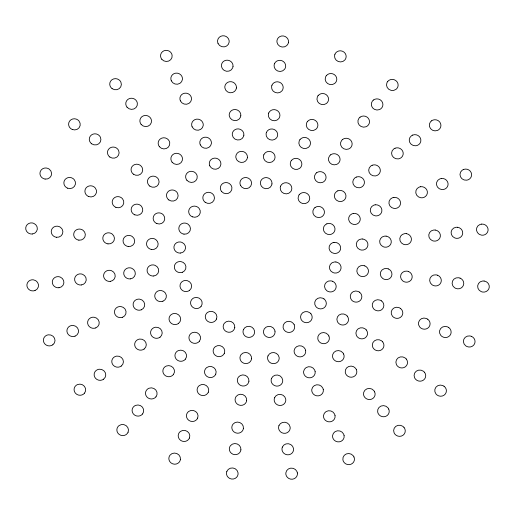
<?xml version="1.0" encoding="UTF-8"?>
<svg xmlns="http://www.w3.org/2000/svg" width="515" height="515" viewBox="0 0 515 515"><rect width="100%" height="100%" fill="white"/><g stroke="black" fill="none" stroke-linecap="round" stroke-linejoin="round"><path stroke-width="0.77" d="M233.018 66.499L232.651 67.903A5.839 5.562 14 0 1 221.476 66.467L221.444 65.012A5.839 5.562 14 0 1 227.875 60.223A5.839 5.562 14 0 1 233.018 66.499M236.411 87.981L236.044 89.385A5.839 5.562 14 0 1 224.868 87.949L224.836 86.494A5.839 5.562 14 0 1 231.267 81.705A5.839 5.562 14 0 1 236.411 87.981M240.801 115.83L240.441 117.233A5.839 5.562 14 0 1 229.265 115.798L229.233 114.343A5.839 5.562 14 0 1 235.664 109.553A5.839 5.562 14 0 1 240.801 115.83M243.859 135.188L243.498 136.597A5.839 5.562 14 0 1 232.323 135.155L232.291 133.7A5.839 5.562 14 0 1 238.722 128.917A5.839 5.562 14 0 1 243.859 135.188M247.406 157.654L247.039 159.058A5.839 5.562 14 0 1 235.864 157.622L235.838 156.161A5.839 5.562 14 0 1 242.269 151.378A5.839 5.562 14 0 1 247.406 157.654M274.45 63.744L274.089 65.154A5.839 5.562 14 0 0 284.557 69.306L285.291 68.044A5.839 5.562 14 0 0 281.995 60.744A5.839 5.562 14 0 0 274.45 63.744M271.946 85.207L271.579 86.617A5.839 5.562 14 0 0 282.053 90.769L282.786 89.507A5.839 5.562 14 0 0 279.491 82.207A5.839 5.562 14 0 0 271.946 85.207M268.695 113.043L268.334 114.446A5.839 5.562 14 0 0 278.802 118.598L279.536 117.336A5.839 5.562 14 0 0 276.24 110.043A5.839 5.562 14 0 0 268.695 113.043M180.437 459.367L180.076 460.777A5.839 5.562 14 0 1 172.531 463.777A5.839 5.562 14 0 1 169.235 456.477L169.969 455.215A5.839 5.562 14 0 1 180.437 459.367M288.509 42.243L288.143 43.646A5.839 5.562 14 0 1 276.967 42.211L276.935 40.756A5.839 5.562 14 0 1 283.366 35.966A5.839 5.562 14 0 1 288.509 42.243M266.435 132.387L266.075 133.791A5.839 5.562 14 0 0 276.542 137.943L277.276 136.687A5.839 5.562 14 0 0 273.98 129.387A5.839 5.562 14 0 0 266.435 132.387M263.815 154.828L263.455 156.238A5.839 5.562 14 0 0 273.922 160.39L274.656 159.129A5.839 5.562 14 0 0 271.36 151.835A5.839 5.562 14 0 0 263.815 154.828M234.776 327.456L234.409 328.86A5.839 5.562 14 0 1 226.87 331.86A5.839 5.562 14 0 1 223.568 324.559L224.302 323.304A5.839 5.562 14 0 1 234.776 327.456M271.965 183.913L271.598 185.316A5.839 5.562 14 0 1 260.423 183.881L260.397 182.426A5.839 5.562 14 0 1 266.828 177.636A5.839 5.562 14 0 1 271.965 183.913M243.402 329.684L243.035 331.087A5.839 5.562 14 0 0 248.172 337.364A5.839 5.562 14 0 0 254.603 332.574L254.577 331.119A5.839 5.562 14 0 0 243.402 329.684M280.591 186.14L280.224 187.544A5.839 5.562 14 0 0 290.698 191.696L291.432 190.441A5.839 5.562 14 0 0 288.13 183.14A5.839 5.562 14 0 0 280.591 186.14M251.545 358.762L251.185 360.172A5.839 5.562 14 0 1 243.64 363.165A5.839 5.562 14 0 1 240.344 355.871L241.078 354.61A5.839 5.562 14 0 1 251.545 358.762M248.925 381.209L248.565 382.613A5.839 5.562 14 0 1 241.02 385.613A5.839 5.562 14 0 1 237.724 378.313L238.458 377.057A5.839 5.562 14 0 1 248.925 381.209M226.857 471.354L226.491 472.757A5.839 5.562 14 0 0 231.634 479.034A5.839 5.562 14 0 0 238.065 474.244L238.033 472.789A5.839 5.562 14 0 0 226.857 471.354M334.924 54.223L334.563 55.633A5.839 5.562 14 0 0 345.031 59.785L345.765 58.523A5.839 5.562 14 0 0 342.469 51.223A5.839 5.562 14 0 0 334.924 54.223M246.666 400.554L246.305 401.958A5.839 5.562 14 0 1 238.76 404.957A5.839 5.562 14 0 1 235.464 397.664L236.198 396.402A5.839 5.562 14 0 1 246.666 400.554M243.421 428.383L243.054 429.793A5.839 5.562 14 0 1 235.51 432.793A5.839 5.562 14 0 1 232.214 425.493L232.947 424.231A5.839 5.562 14 0 1 243.421 428.383M240.911 449.846L240.55 451.256A5.839 5.562 14 0 1 233.005 454.256A5.839 5.562 14 0 1 229.709 446.956L230.443 445.694A5.839 5.562 14 0 1 240.911 449.846M267.961 355.942L267.594 357.346A5.839 5.562 14 0 0 272.731 363.622A5.839 5.562 14 0 0 279.162 358.839L279.136 357.378A5.839 5.562 14 0 0 267.961 355.942M271.502 378.403L271.141 379.812A5.839 5.562 14 0 0 276.278 386.083A5.839 5.562 14 0 0 282.709 381.3L282.677 379.845A5.839 5.562 14 0 0 271.502 378.403M274.559 397.767L274.199 399.17A5.839 5.562 14 0 0 279.336 405.447A5.839 5.562 14 0 0 285.767 400.657L285.735 399.202A5.839 5.562 14 0 0 274.559 397.767M278.956 425.615L278.589 427.019A5.839 5.562 14 0 0 283.733 433.295A5.839 5.562 14 0 0 290.164 428.506L290.132 427.051A5.839 5.562 14 0 0 278.956 425.615M282.349 447.097L281.982 448.501A5.839 5.562 14 0 0 287.125 454.777A5.839 5.562 14 0 0 293.556 449.988L293.524 448.533A5.839 5.562 14 0 0 282.349 447.097M326.304 75.686L325.57 76.941A5.839 5.562 14 0 0 334.621 83.527L335.677 82.503A5.839 5.562 14 0 0 334.441 74.675A5.839 5.562 14 0 0 326.304 75.686M318.07 95.668L317.337 96.929A5.839 5.562 14 0 0 326.388 103.515L327.443 102.485A5.839 5.562 14 0 0 326.207 94.663A5.839 5.562 14 0 0 318.07 95.668M307.397 121.585L306.663 122.84A5.839 5.562 14 0 0 315.714 129.426L316.77 128.402A5.839 5.562 14 0 0 315.534 120.574A5.839 5.562 14 0 0 307.397 121.585M128.093 432.188L127.366 433.45A5.839 5.562 14 0 1 119.222 434.46A5.839 5.562 14 0 1 117.987 426.632L119.042 425.602A5.839 5.562 14 0 1 128.093 432.188M299.975 139.597L299.241 140.853A5.839 5.562 14 0 0 308.298 147.438L309.348 146.415A5.839 5.562 14 0 0 308.112 138.587A5.839 5.562 14 0 0 299.975 139.597M291.368 160.493L290.634 161.755A5.839 5.562 14 0 0 299.685 168.341L300.741 167.311A5.839 5.562 14 0 0 299.505 159.489A5.839 5.562 14 0 0 291.368 160.493M216.525 319.023L215.791 320.285A5.839 5.562 14 0 1 207.654 321.296A5.839 5.562 14 0 1 206.418 313.468L207.468 312.438A5.839 5.562 14 0 1 216.525 319.023M299.209 194.715L298.475 195.977A5.839 5.562 14 0 0 307.532 202.562L308.582 201.532A5.839 5.562 14 0 0 307.346 193.704A5.839 5.562 14 0 0 299.209 194.715M224.366 353.245L223.632 354.507A5.839 5.562 14 0 1 215.495 355.511A5.839 5.562 14 0 1 214.259 347.689L215.315 346.659A5.839 5.562 14 0 1 224.366 353.245M215.759 374.148L215.025 375.403A5.839 5.562 14 0 1 206.888 376.414A5.839 5.562 14 0 1 205.652 368.585L206.702 367.562A5.839 5.562 14 0 1 215.759 374.148M387.634 81.55L386.907 82.812A5.839 5.562 14 0 0 395.958 89.398L397.014 88.368A5.839 5.562 14 0 0 395.777 80.54A5.839 5.562 14 0 0 387.634 81.55M208.337 392.16L207.603 393.415A5.839 5.562 14 0 1 199.466 394.426A5.839 5.562 14 0 1 198.23 386.598L199.286 385.574A5.839 5.562 14 0 1 208.337 392.16M197.663 418.071L196.93 419.332A5.839 5.562 14 0 1 188.793 420.337A5.839 5.562 14 0 1 187.557 412.515L188.612 411.485A5.839 5.562 14 0 1 197.663 418.071M189.43 438.059L188.696 439.314A5.839 5.562 14 0 1 180.559 440.325A5.839 5.562 14 0 1 179.323 432.497L180.379 431.473A5.839 5.562 14 0 1 189.43 438.059M373.459 100.013L372.409 101.037A5.839 5.562 14 0 0 379.426 109.611L380.733 108.884A5.839 5.562 14 0 0 381.641 101.062A5.839 5.562 14 0 0 373.459 100.013M360.062 117.156L359.013 118.186A5.839 5.562 14 0 0 366.03 126.754L367.33 126.027A5.839 5.562 14 0 0 368.244 118.205A5.839 5.562 14 0 0 360.062 117.156M342.694 139.385L341.638 140.415A5.839 5.562 14 0 0 348.661 148.983L349.962 148.262A5.839 5.562 14 0 0 350.876 140.441A5.839 5.562 14 0 0 342.694 139.385M84.569 393.106L83.52 394.136A5.839 5.562 14 0 1 75.338 393.08A5.839 5.562 14 0 1 76.252 385.265L77.553 384.538A5.839 5.562 14 0 1 84.569 393.106M330.617 154.841L329.568 155.865A5.839 5.562 14 0 0 336.585 164.44L337.885 163.712A5.839 5.562 14 0 0 338.799 155.891A5.839 5.562 14 0 0 330.617 154.841M316.609 172.77L315.553 173.8A5.839 5.562 14 0 0 322.577 182.368L323.877 181.641A5.839 5.562 14 0 0 324.791 173.819A5.839 5.562 14 0 0 316.609 172.77M201.062 306.399L200.013 307.429A5.839 5.562 14 0 1 191.831 306.38A5.839 5.562 14 0 1 192.745 298.558L194.046 297.831A5.839 5.562 14 0 1 201.062 306.399M314.987 207.571L313.938 208.601A5.839 5.562 14 0 0 320.954 217.169L322.255 216.442A5.839 5.562 14 0 0 323.169 208.62A5.839 5.562 14 0 0 314.987 207.571M199.447 341.2L198.391 342.23A5.839 5.562 14 0 1 190.209 341.181A5.839 5.562 14 0 1 191.123 333.36L192.423 332.632A5.839 5.562 14 0 1 199.447 341.2M185.432 359.135L184.383 360.159A5.839 5.562 14 0 1 176.201 359.11A5.839 5.562 14 0 1 177.115 351.288L178.415 350.56A5.839 5.562 14 0 1 185.432 359.135M431.48 120.864L430.431 121.894A5.839 5.562 14 0 0 437.447 130.462L438.748 129.735A5.839 5.562 14 0 0 439.662 121.92A5.839 5.562 14 0 0 431.48 120.864M173.362 374.585L172.306 375.615A5.839 5.562 14 0 1 164.124 374.56A5.839 5.562 14 0 1 165.038 366.738L166.339 366.017A5.839 5.562 14 0 1 173.362 374.585M155.987 396.814L154.938 397.844A5.839 5.562 14 0 1 146.756 396.795A5.839 5.562 14 0 1 147.67 388.973L148.97 388.246A5.839 5.562 14 0 1 155.987 396.814M142.591 413.963L141.541 414.987A5.839 5.562 14 0 1 133.359 413.938A5.839 5.562 14 0 1 134.267 406.116L135.574 405.389A5.839 5.562 14 0 1 142.591 413.963M412.721 135.072L411.421 135.799A5.839 5.562 14 0 0 415.927 145.771L417.388 145.397A5.839 5.562 14 0 0 420.388 138.11A5.839 5.562 14 0 0 412.721 135.072M395.069 148.211L393.769 148.932A5.839 5.562 14 0 0 398.275 158.903L399.737 158.53A5.839 5.562 14 0 0 402.736 151.249A5.839 5.562 14 0 0 395.069 148.211M372.184 165.244L370.884 165.965A5.839 5.562 14 0 0 375.396 175.937L376.851 175.564A5.839 5.562 14 0 0 379.851 168.283A5.839 5.562 14 0 0 372.184 165.244M52.833 344.786L51.532 345.507A5.839 5.562 14 0 1 43.865 342.469A5.839 5.562 14 0 1 46.865 335.188L48.326 334.814A5.839 5.562 14 0 1 52.833 344.786M356.277 177.083L354.977 177.804A5.839 5.562 14 0 0 359.483 187.775L360.944 187.402A5.839 5.562 14 0 0 363.944 180.121A5.839 5.562 14 0 0 356.277 177.083M337.821 190.82L336.52 191.541A5.839 5.562 14 0 0 341.027 201.513L342.488 201.14A5.839 5.562 14 0 0 345.488 193.859A5.839 5.562 14 0 0 337.821 190.82M189.449 290.447L188.149 291.168A5.839 5.562 14 0 1 180.482 288.13A5.839 5.562 14 0 1 183.482 280.849L184.943 280.475A5.839 5.562 14 0 1 189.449 290.447M326.851 223.832L325.551 224.553A5.839 5.562 14 0 0 330.057 234.525L331.518 234.151A5.839 5.562 14 0 0 334.518 226.87A5.839 5.562 14 0 0 326.851 223.832M178.48 323.459L177.179 324.18A5.839 5.562 14 0 1 169.512 321.141A5.839 5.562 14 0 1 172.512 313.86L173.973 313.487A5.839 5.562 14 0 1 178.48 323.459M160.023 337.196L158.723 337.917A5.839 5.562 14 0 1 151.056 334.879A5.839 5.562 14 0 1 154.056 327.598L155.517 327.225A5.839 5.562 14 0 1 160.023 337.196M463.468 169.493L462.167 170.214A5.839 5.562 14 0 0 466.674 180.186L468.135 179.812A5.839 5.562 14 0 0 471.135 172.531A5.839 5.562 14 0 0 463.468 169.493M144.116 349.035L142.816 349.756A5.839 5.562 14 0 1 135.149 346.717A5.839 5.562 14 0 1 138.149 339.437L139.604 339.063A5.839 5.562 14 0 1 144.116 349.035M121.231 366.068L119.931 366.789A5.839 5.562 14 0 1 112.264 363.751A5.839 5.562 14 0 1 115.263 356.47L116.725 356.097A5.839 5.562 14 0 1 121.231 366.068M103.579 379.201L102.279 379.928A5.839 5.562 14 0 1 94.612 376.89A5.839 5.562 14 0 1 97.612 369.603L99.073 369.229A5.839 5.562 14 0 1 103.579 379.201M441.4 178.48L439.939 178.847A5.839 5.562 14 0 0 441.625 189.539L443.145 189.546A5.839 5.562 14 0 0 448.031 183.295A5.839 5.562 14 0 0 441.4 178.48M420.704 186.707L419.242 187.08A5.839 5.562 14 0 0 420.929 197.773L422.448 197.779A5.839 5.562 14 0 0 427.334 191.529A5.839 5.562 14 0 0 420.704 186.707M393.866 197.38L392.404 197.754A5.839 5.562 14 0 0 394.091 208.446L395.61 208.453A5.839 5.562 14 0 0 400.49 202.202A5.839 5.562 14 0 0 393.866 197.38M35.039 290.512L33.578 290.885A5.839 5.562 14 0 1 26.954 286.063A5.839 5.562 14 0 1 31.833 279.812L33.353 279.819A5.839 5.562 14 0 1 35.039 290.512M375.21 204.803L373.748 205.176A5.839 5.562 14 0 0 375.435 215.869L376.954 215.869A5.839 5.562 14 0 0 381.834 209.624A5.839 5.562 14 0 0 375.21 204.803M353.56 213.41L352.099 213.783A5.839 5.562 14 0 0 353.792 224.476L355.311 224.482A5.839 5.562 14 0 0 360.191 218.231A5.839 5.562 14 0 0 353.56 213.41M182.477 272.242L181.016 272.615A5.839 5.562 14 0 1 174.385 267.8A5.839 5.562 14 0 1 179.272 261.549L180.791 261.556A5.839 5.562 14 0 1 182.477 272.242M333.984 242.385L332.523 242.758A5.839 5.562 14 0 0 334.209 253.444L335.728 253.451A5.839 5.562 14 0 0 340.615 247.2A5.839 5.562 14 0 0 333.984 242.385M162.901 301.217L161.44 301.59A5.839 5.562 14 0 1 154.809 296.769A5.839 5.562 14 0 1 159.689 290.518L161.208 290.524A5.839 5.562 14 0 1 162.901 301.217M141.252 309.824L139.79 310.197A5.839 5.562 14 0 1 133.166 305.376A5.839 5.562 14 0 1 138.046 299.131L139.565 299.131A5.839 5.562 14 0 1 141.252 309.824M481.422 224.115L479.961 224.489A5.839 5.562 14 0 0 481.647 235.181L483.167 235.188A5.839 5.562 14 0 0 488.046 228.937A5.839 5.562 14 0 0 481.422 224.115M122.596 317.246L121.134 317.62A5.839 5.562 14 0 1 114.51 312.798A5.839 5.562 14 0 1 119.39 306.547L120.909 306.554A5.839 5.562 14 0 1 122.596 317.246M95.758 327.92L94.296 328.293A5.839 5.562 14 0 1 87.666 323.472A5.839 5.562 14 0 1 92.552 317.221L94.071 317.227A5.839 5.562 14 0 1 95.758 327.92M75.061 336.153L73.6 336.52A5.839 5.562 14 0 1 66.969 331.705A5.839 5.562 14 0 1 71.855 325.454L73.375 325.461A5.839 5.562 14 0 1 75.061 336.153M457.545 227.263L456.026 227.263A5.839 5.562 14 0 0 454.784 237.943L456.258 238.329A5.839 5.562 14 0 0 462.689 233.54A5.839 5.562 14 0 0 457.545 227.263M435.214 230.031L433.694 230.031A5.839 5.562 14 0 0 432.446 240.711L433.92 241.091A5.839 5.562 14 0 0 440.351 236.308A5.839 5.562 14 0 0 435.214 230.031M406.245 233.623L404.726 233.617A5.839 5.562 14 0 0 403.483 244.303L404.957 244.683A5.839 5.562 14 0 0 411.388 239.893A5.839 5.562 14 0 0 406.245 233.623M32.406 233.99L30.887 233.984A5.839 5.562 14 0 1 25.75 227.714A5.839 5.562 14 0 1 32.181 222.924L33.655 223.304A5.839 5.562 14 0 1 32.406 233.99M386.115 236.115L384.596 236.115A5.839 5.562 14 0 0 383.347 246.794L384.821 247.174A5.839 5.562 14 0 0 391.252 242.391A5.839 5.562 14 0 0 386.115 236.115M362.753 239.012L361.234 239.005A5.839 5.562 14 0 0 359.991 249.691L361.466 250.071A5.839 5.562 14 0 0 367.897 245.282A5.839 5.562 14 0 0 362.753 239.012M180.611 253.039L179.091 253.032A5.839 5.562 14 0 1 173.954 246.762A5.839 5.562 14 0 1 180.385 241.973L181.859 242.353A5.839 5.562 14 0 1 180.611 253.039M335.909 261.968L334.39 261.961A5.839 5.562 14 0 0 333.141 272.647L334.615 273.027A5.839 5.562 14 0 0 341.046 268.238A5.839 5.562 14 0 0 335.909 261.968M153.766 275.995L152.247 275.989A5.839 5.562 14 0 1 147.103 269.718A5.839 5.562 14 0 1 153.534 264.929L155.009 265.309A5.839 5.562 14 0 1 153.766 275.995M130.404 278.885L128.885 278.885A5.839 5.562 14 0 1 123.748 272.609A5.839 5.562 14 0 1 130.179 267.826L131.653 268.206A5.839 5.562 14 0 1 130.404 278.885M484.113 281.016L482.594 281.01A5.839 5.562 14 0 0 481.345 291.696L482.819 292.076A5.839 5.562 14 0 0 489.25 287.286A5.839 5.562 14 0 0 484.113 281.016M110.274 281.383L108.755 281.377A5.839 5.562 14 0 1 103.612 275.107A5.839 5.562 14 0 1 110.043 270.317L111.517 270.697A5.839 5.562 14 0 1 110.274 281.383M81.306 284.969L79.786 284.969A5.839 5.562 14 0 1 74.649 278.692A5.839 5.562 14 0 1 81.08 273.909L82.555 274.289A5.839 5.562 14 0 1 81.306 284.969M58.974 287.737L57.455 287.737A5.839 5.562 14 0 1 52.311 281.46A5.839 5.562 14 0 1 58.742 276.671L60.216 277.057A5.839 5.562 14 0 1 58.974 287.737M460.062 278.113L458.588 277.733A5.839 5.562 14 0 0 454.488 287.685L455.82 288.413A5.839 5.562 14 0 0 463.365 285.413A5.839 5.562 14 0 0 460.062 278.113M437.608 275.229L436.134 274.849A5.839 5.562 14 0 0 432.034 284.795L433.366 285.529A5.839 5.562 14 0 0 440.911 282.529A5.839 5.562 14 0 0 437.608 275.229M408.498 271.489L407.017 271.109A5.839 5.562 14 0 0 402.923 281.055L404.256 281.789A5.839 5.562 14 0 0 411.794 278.789A5.839 5.562 14 0 0 408.498 271.489M45.114 179.072L43.64 178.686A5.839 5.562 14 0 1 40.344 171.392A5.839 5.562 14 0 1 47.882 168.392L49.215 169.12A5.839 5.562 14 0 1 45.114 179.072M388.259 268.888L386.784 268.502A5.839 5.562 14 0 0 382.684 278.454L384.016 279.182A5.839 5.562 14 0 0 391.555 276.182A5.839 5.562 14 0 0 388.259 268.888M364.774 265.869L363.3 265.489A5.839 5.562 14 0 0 359.206 275.435L360.532 276.169A5.839 5.562 14 0 0 368.077 273.169A5.839 5.562 14 0 0 364.774 265.869M183.99 234.138L182.516 233.759A5.839 5.562 14 0 1 179.214 226.458A5.839 5.562 14 0 1 186.758 223.459L188.084 224.192A5.839 5.562 14 0 1 183.99 234.138M332.484 281.242L331.01 280.862A5.839 5.562 14 0 0 326.916 290.808L328.242 291.542A5.839 5.562 14 0 0 335.786 288.542A5.839 5.562 14 0 0 332.484 281.242M151.7 249.511L150.226 249.131A5.839 5.562 14 0 1 146.923 241.831A5.839 5.562 14 0 1 154.468 238.831L155.794 239.565A5.839 5.562 14 0 1 151.7 249.511M128.216 246.498L126.742 246.112A5.839 5.562 14 0 1 123.445 238.818A5.839 5.562 14 0 1 130.984 235.819L132.316 236.546A5.839 5.562 14 0 1 128.216 246.498M471.36 336.314L469.886 335.928A5.839 5.562 14 0 0 465.785 345.88L467.118 346.608A5.839 5.562 14 0 0 474.656 343.608A5.839 5.562 14 0 0 471.36 336.314M107.983 243.891L106.502 243.511A5.839 5.562 14 0 1 103.206 236.211A5.839 5.562 14 0 1 110.744 233.211L112.077 233.945A5.839 5.562 14 0 1 107.983 243.891M78.866 240.151L77.392 239.771A5.839 5.562 14 0 1 74.089 232.471A5.839 5.562 14 0 1 81.634 229.471L82.966 230.205A5.839 5.562 14 0 1 78.866 240.151M56.412 237.267L54.938 236.887A5.839 5.562 14 0 1 51.635 229.587A5.839 5.562 14 0 1 59.18 226.587L60.513 227.315A5.839 5.562 14 0 1 56.412 237.267M448.771 327.559L447.445 326.825A5.839 5.562 14 0 0 440.776 335.362L441.87 336.398A5.839 5.562 14 0 0 450.007 335.387A5.839 5.562 14 0 0 448.771 327.559M427.733 319.216L426.401 318.482A5.839 5.562 14 0 0 419.731 327.019L420.832 328.055A5.839 5.562 14 0 0 428.969 327.044A5.839 5.562 14 0 0 427.733 319.216M400.451 308.401L399.125 307.667A5.839 5.562 14 0 0 392.456 316.204L393.55 317.234A5.839 5.562 14 0 0 401.687 316.223A5.839 5.562 14 0 0 400.451 308.401M72.3 129.497L70.967 128.763A5.839 5.562 14 0 1 69.731 120.935A5.839 5.562 14 0 1 77.868 119.924L78.969 120.961A5.839 5.562 14 0 1 72.3 129.497M381.486 300.882L380.16 300.148A5.839 5.562 14 0 0 373.491 308.685L374.585 309.715A5.839 5.562 14 0 0 382.722 308.704A5.839 5.562 14 0 0 381.486 300.882M359.489 292.153L358.157 291.426A5.839 5.562 14 0 0 351.488 299.955L352.582 300.992A5.839 5.562 14 0 0 360.719 299.981A5.839 5.562 14 0 0 359.489 292.153M192.378 216.828L191.046 216.094A5.839 5.562 14 0 1 189.81 208.266A5.839 5.562 14 0 1 197.947 207.262L199.048 208.292A5.839 5.562 14 0 1 192.378 216.828M323.954 298.906L322.622 298.172A5.839 5.562 14 0 0 315.953 306.708L317.053 307.738A5.839 5.562 14 0 0 325.19 306.734A5.839 5.562 14 0 0 323.954 298.906M156.843 223.574L155.511 222.847A5.839 5.562 14 0 1 154.281 215.019A5.839 5.562 14 0 1 162.418 214.008L163.513 215.045A5.839 5.562 14 0 1 156.843 223.574M134.84 214.852L133.514 214.118A5.839 5.562 14 0 1 132.278 206.296A5.839 5.562 14 0 1 140.415 205.285L141.509 206.315A5.839 5.562 14 0 1 134.84 214.852M444.033 386.237L442.7 385.503A5.839 5.562 14 0 0 436.031 394.039L437.132 395.076A5.839 5.562 14 0 0 445.269 394.065A5.839 5.562 14 0 0 444.033 386.237M115.875 207.333L114.549 206.599A5.839 5.562 14 0 1 113.313 198.777A5.839 5.562 14 0 1 121.45 197.766L122.544 198.796A5.839 5.562 14 0 1 115.875 207.333M88.599 196.518L87.267 195.784A5.839 5.562 14 0 1 86.031 187.956A5.839 5.562 14 0 1 94.168 186.945L95.269 187.981A5.839 5.562 14 0 1 88.599 196.518M67.555 188.175L66.229 187.441A5.839 5.562 14 0 1 64.993 179.613A5.839 5.562 14 0 1 73.13 178.602L74.224 179.638A5.839 5.562 14 0 1 67.555 188.175M424.45 372.229L423.356 371.199A5.839 5.562 14 0 0 414.569 377.733L415.354 379.001A5.839 5.562 14 0 0 423.536 380.051A5.839 5.562 14 0 0 424.45 372.229M406.258 359L405.163 357.964A5.839 5.562 14 0 0 396.376 364.504L397.162 365.766A5.839 5.562 14 0 0 405.344 366.822A5.839 5.562 14 0 0 406.258 359M382.671 341.844L381.57 340.808A5.839 5.562 14 0 0 372.789 347.348L373.575 348.61A5.839 5.562 14 0 0 381.757 349.666A5.839 5.562 14 0 0 382.671 341.844M112.103 88.644L111.008 87.608A5.839 5.562 14 0 1 111.916 79.786A5.839 5.562 14 0 1 120.098 80.842L120.883 82.104A5.839 5.562 14 0 1 112.103 88.644M366.268 329.915L365.174 328.885A5.839 5.562 14 0 0 356.393 335.426L357.178 336.688A5.839 5.562 14 0 0 365.36 337.737A5.839 5.562 14 0 0 366.268 329.915M347.245 316.081L346.151 315.045A5.839 5.562 14 0 0 337.364 321.585L338.149 322.847A5.839 5.562 14 0 0 346.331 323.903A5.839 5.562 14 0 0 347.245 316.081M205.202 202.292L204.107 201.256A5.839 5.562 14 0 1 205.015 193.434A5.839 5.562 14 0 1 213.197 194.49L213.982 195.751A5.839 5.562 14 0 1 205.202 202.292M310.893 313.744L309.798 312.708A5.839 5.562 14 0 0 301.018 319.249L301.803 320.51A5.839 5.562 14 0 0 309.985 321.566A5.839 5.562 14 0 0 310.893 313.744M168.849 199.955L167.755 198.919A5.839 5.562 14 0 1 168.669 191.097A5.839 5.562 14 0 1 176.851 192.153L177.636 193.415A5.839 5.562 14 0 1 168.849 199.955M149.826 186.115L148.732 185.085A5.839 5.562 14 0 1 149.64 177.263A5.839 5.562 14 0 1 157.822 178.312L158.607 179.574A5.839 5.562 14 0 1 149.826 186.115M403.992 427.392L402.897 426.356A5.839 5.562 14 0 0 394.117 432.896L394.902 434.158A5.839 5.562 14 0 0 403.084 435.214A5.839 5.562 14 0 0 403.992 427.392M133.43 174.192L132.329 173.156A5.839 5.562 14 0 1 133.243 165.334A5.839 5.562 14 0 1 141.425 166.39L142.211 167.652A5.839 5.562 14 0 1 133.43 174.192M109.837 157.036L108.742 156A5.839 5.562 14 0 1 109.656 148.178A5.839 5.562 14 0 1 117.838 149.234L118.624 150.496A5.839 5.562 14 0 1 109.837 157.036M91.644 143.801L90.55 142.771A5.839 5.562 14 0 1 91.464 134.949A5.839 5.562 14 0 1 99.646 135.999L100.431 137.267A5.839 5.562 14 0 1 91.644 143.801M388.748 409.084L387.962 407.816A5.839 5.562 14 0 0 377.656 411.916L378.081 413.326A5.839 5.562 14 0 0 385.748 416.365A5.839 5.562 14 0 0 388.748 409.084M374.643 391.864L373.858 390.602A5.839 5.562 14 0 0 363.551 394.696L363.976 396.106A5.839 5.562 14 0 0 371.643 399.144A5.839 5.562 14 0 0 374.643 391.864M356.354 369.538L355.569 368.277A5.839 5.562 14 0 0 345.262 372.371L345.687 373.781A5.839 5.562 14 0 0 353.354 376.819A5.839 5.562 14 0 0 356.354 369.538M161.813 59.296L161.028 58.034A5.839 5.562 14 0 1 164.028 50.753A5.839 5.562 14 0 1 171.695 53.792L172.113 55.202A5.839 5.562 14 0 1 161.813 59.296M343.64 354.017L342.855 352.756A5.839 5.562 14 0 0 332.555 356.856L332.973 358.26A5.839 5.562 14 0 0 340.64 361.305A5.839 5.562 14 0 0 343.64 354.017M328.892 336.012L328.107 334.75A5.839 5.562 14 0 0 317.8 338.851L318.225 340.254A5.839 5.562 14 0 0 325.892 343.299A5.839 5.562 14 0 0 328.892 336.012M221.592 191.516L220.806 190.247A5.839 5.562 14 0 1 223.8 182.967A5.839 5.562 14 0 1 231.467 186.005L231.892 187.415A5.839 5.562 14 0 1 221.592 191.516M294.194 324.753L293.408 323.484A5.839 5.562 14 0 0 283.108 327.585L283.533 328.995A5.839 5.562 14 0 0 291.2 332.033A5.839 5.562 14 0 0 294.194 324.753M186.894 180.25L186.108 178.988A5.839 5.562 14 0 1 189.108 171.701A5.839 5.562 14 0 1 196.775 174.746L197.2 176.149A5.839 5.562 14 0 1 186.894 180.25M172.145 162.244L171.36 160.983A5.839 5.562 14 0 1 174.36 153.695A5.839 5.562 14 0 1 182.027 156.74L182.445 158.144A5.839 5.562 14 0 1 172.145 162.244M353.972 456.966L353.187 455.704A5.839 5.562 14 0 0 342.887 459.798L343.305 461.208A5.839 5.562 14 0 0 350.973 464.247A5.839 5.562 14 0 0 353.972 456.966M159.431 146.724L158.646 145.462A5.839 5.562 14 0 1 161.646 138.181A5.839 5.562 14 0 1 169.313 141.219L169.738 142.629A5.839 5.562 14 0 1 159.431 146.724M141.142 124.398L140.357 123.137A5.839 5.562 14 0 1 143.357 115.856A5.839 5.562 14 0 1 151.024 118.894L151.449 120.304A5.839 5.562 14 0 1 141.142 124.398M127.038 107.184L126.252 105.916A5.839 5.562 14 0 1 129.252 98.635A5.839 5.562 14 0 1 136.919 101.674L137.344 103.084A5.839 5.562 14 0 1 127.038 107.184M344.104 435.606L343.679 434.197A5.839 5.562 14 0 0 332.561 435.574L332.593 437.029A5.839 5.562 14 0 0 339.218 441.851A5.839 5.562 14 0 0 344.104 435.606M335.046 415.573L334.621 414.163A5.839 5.562 14 0 0 323.504 415.541L323.536 417.002A5.839 5.562 14 0 0 330.16 421.817A5.839 5.562 14 0 0 335.046 415.573M323.304 389.598L322.879 388.194A5.839 5.562 14 0 0 311.762 389.572L311.794 391.027A5.839 5.562 14 0 0 318.418 395.848A5.839 5.562 14 0 0 323.304 389.598M218.045 43.46L217.62 42.056A5.839 5.562 14 0 1 222.506 35.805A5.839 5.562 14 0 1 229.13 40.627L229.162 42.082A5.839 5.562 14 0 1 218.045 43.46M315.141 371.547L314.716 370.137A5.839 5.562 14 0 0 303.599 371.515L303.631 372.969A5.839 5.562 14 0 0 310.255 377.791A5.839 5.562 14 0 0 315.141 371.547M305.665 350.599L305.247 349.189A5.839 5.562 14 0 0 294.129 350.567L294.155 352.022A5.839 5.562 14 0 0 300.786 356.844A5.839 5.562 14 0 0 305.665 350.599M240.428 185.233L240.003 183.829A5.839 5.562 14 0 1 244.882 177.578A5.839 5.562 14 0 1 251.513 182.4L251.545 183.855A5.839 5.562 14 0 1 240.428 185.233M274.997 331.171L274.572 329.767A5.839 5.562 14 0 0 263.455 331.145L263.487 332.6A5.839 5.562 14 0 0 270.118 337.422A5.839 5.562 14 0 0 274.997 331.171M209.753 165.811L209.335 164.401A5.839 5.562 14 0 1 214.214 158.157A5.839 5.562 14 0 1 220.845 162.978L220.871 164.433A5.839 5.562 14 0 1 209.753 165.811M200.284 144.863L199.859 143.453A5.839 5.562 14 0 1 204.745 137.209A5.839 5.562 14 0 1 211.369 142.031L211.401 143.485A5.839 5.562 14 0 1 200.284 144.863M297.38 472.944L296.955 471.54A5.839 5.562 14 0 0 285.838 472.918L285.87 474.373A5.839 5.562 14 0 0 292.494 479.195A5.839 5.562 14 0 0 297.38 472.944M192.121 126.806L191.696 125.403A5.839 5.562 14 0 1 196.582 119.152A5.839 5.562 14 0 1 203.206 123.973L203.238 125.428A5.839 5.562 14 0 1 192.121 126.806M180.379 100.837L179.954 99.427A5.839 5.562 14 0 1 184.84 93.183A5.839 5.562 14 0 1 191.464 97.998L191.496 99.459A5.839 5.562 14 0 1 180.379 100.837M171.321 80.803L170.896 79.394A5.839 5.562 14 0 1 175.782 73.149A5.839 5.562 14 0 1 182.407 77.971L182.439 79.426A5.839 5.562 14 0 1 171.321 80.803"/></g></svg>
